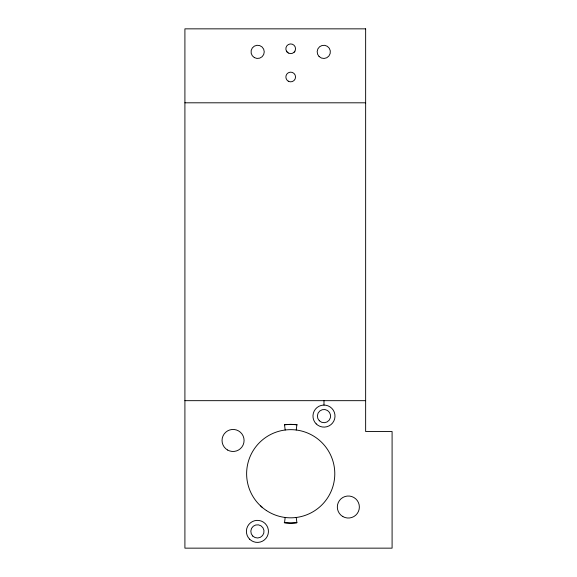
<?xml version="1.0" encoding="UTF-8"?>
<svg xmlns="http://www.w3.org/2000/svg" width="577" height="577" viewBox="0 0 577 577"><rect width="100%" height="100%" fill="white"/><g stroke="black" fill="none" stroke-linecap="round" stroke-linejoin="round"><path stroke-width="0.87" d="M285.182 517.475L284.519 522.726L290.707 523.115L296.895 522.726L296.232 517.475M296.232 430.009L296.895 424.759L290.707 424.369L284.519 424.759L285.182 430.009M294.133 52.211L294.905 51.202M184.907 102.807L365.645 102.807M184.907 400.669L365.645 400.669M260.588 505.813L262.607 507.71M286.502 51.202L287.274 52.211M323.985 400.669L323.985 405.076M296.895 522.726A49.377 49.377 0 0 1 284.237 522.69M284.519 424.759A49.377 49.377 0 0 1 297.169 424.795M365.645 28.85L184.907 28.85L184.907 548.15L392.093 548.15L392.093 431.524L365.645 431.524L365.645 28.85M342.839 516.566A11.021 11.021 0 0 0 359.37 507.024A11.021 11.021 0 0 0 342.839 497.482A11.021 11.021 0 0 0 342.839 516.566M227.547 450.002A11.021 11.021 0 0 0 244.078 440.46A11.021 11.021 0 0 0 227.547 430.918A11.021 11.021 0 0 0 227.547 450.002M319.312 420.77A6.614 6.614 0 0 0 330.376 417.806A6.614 6.614 0 0 0 322.276 409.706A6.614 6.614 0 0 0 319.312 420.77M252.748 536.062A6.614 6.614 0 0 0 263.812 533.098A6.614 6.614 0 0 0 255.712 525.005A6.614 6.614 0 0 0 252.748 536.062M316.196 423.886A11.021 11.021 0 0 0 334.631 418.945A11.021 11.021 0 0 0 321.137 405.451A11.021 11.021 0 0 0 316.196 423.886M249.632 539.185A11.021 11.021 0 0 0 268.067 534.244A11.021 11.021 0 0 0 254.565 520.742A11.021 11.021 0 0 0 249.632 539.185M266.307 510.457A44.083 44.083 0 0 0 334.703 476.508A44.083 44.083 0 0 0 271.103 434.257A44.083 44.083 0 0 0 266.307 510.457M288.276 52.983A4.847 4.847 0 0 0 295.554 48.778A4.847 4.847 0 0 0 288.276 44.58A4.847 4.847 0 0 0 288.276 52.983M288.276 81.191A4.847 4.847 0 0 0 295.554 76.993A4.847 4.847 0 0 0 288.276 72.796A4.847 4.847 0 0 0 288.276 81.191M319.088 56.539A6.614 6.614 0 0 0 330.152 53.574A6.614 6.614 0 0 0 322.053 45.482A6.614 6.614 0 0 0 319.088 56.539M254.334 57.592A6.614 6.614 0 0 0 264.252 51.865A6.614 6.614 0 0 0 254.334 46.138A6.614 6.614 0 0 0 254.334 57.592"/></g></svg>
